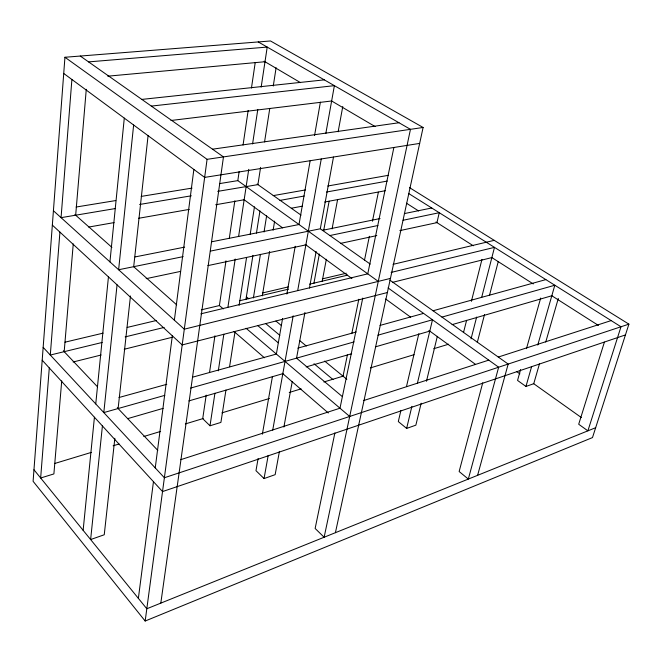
<?xml version="1.0" encoding="UTF-8"?>
<svg xmlns="http://www.w3.org/2000/svg" width="662" height="662" viewBox="0 0 662 662"><rect width="100%" height="100%" fill="white"/><g stroke="black" fill="none" stroke-linecap="round" stroke-linejoin="round"><path stroke-width="0.99" d="M335.411 532.695L423.109 127.468L270.493 40.97L64.942 57.263L33.1 481.307L145.168 621.03L592.49 437.574L628.9 324.148L409.464 187.594M49.286 367.948L40.655 478.005L53.895 473.926L61.723 380.865M59.928 232.114L50.295 355.039L102.18 342.461M71.893 79.481L61.061 217.657L115.246 208.563M64.181 351.671L73.25 243.93M75.675 215.208L86.267 89.329M83.131 530.328L94.426 417.226M95.75 403.928L108.444 276.882M109.933 261.887L124.29 118.126M102.411 425.947L90.628 539.555L104.248 534.764L114.849 438.252M117.058 284.825L103.802 412.583L164.805 395.355M133.633 125.019L118.622 269.748L183.151 256.641M118.109 408.545L130.472 295.98M133.691 266.687L148.106 135.404M138.366 598.357L153.46 481.679M155.239 467.91L172.327 335.833M174.354 320.185L193.858 169.439M145.168 621.03L207.074 159.327L64.942 57.263M160.816 603.123L223.466 156.911L80.276 56.047M206.188 395.131L202.721 418.665L210.003 425.782L220.909 422.414L225.949 390.034M209.515 372.623L214.943 335.783M223.326 308.889L219.395 305.554L225.99 260.811M229.292 238.444L234.836 200.818M378.283 281.4L237.815 180.627L239.164 171.466M243.062 145.019L248.159 110.422M251.461 88.038L255.209 62.6M210.003 425.782L214.927 393.22M218.303 370.836L223.839 334.211M227.943 307.06L235.2 259.024M238.593 236.541L248.747 169.34M252.578 143.96L257.791 109.445M261.167 87.111L267.216 47.085L88.576 61.889M229.573 366.756L234.927 332.357M239.123 305.356L246.554 257.617M250.195 234.257L254.465 206.825M260.605 167.345L257.915 184.624L217.724 191.368M264.56 141.933L269.782 108.386M273.265 86.019L276.112 67.723M245.925 299.638L252.925 255.367M256.442 233.132L259.959 210.905M253.397 297.958L260.423 254.34M264.022 232.014L266.637 215.787M262.317 295.84L269.633 251.419M273.125 230.219L274.622 221.133M258.106 458.518L255.979 470.682L264.047 478.568L275.152 474.662L279.43 451.368M262.359 434.189L272.463 376.397M282.583 318.455L276.368 354.046L192.683 377.158M286.853 294.044L295.202 246.247M310.139 160.808L299.001 224.526L211.972 241.721M314.549 135.528L320.383 102.155M264.047 478.568L268.201 455.373M272.719 430.159L293.183 315.815M297.718 290.486L321.26 158.971M325.812 133.534L334.384 85.655L151.325 106.094M283.89 427.064L292.265 381.494M296.551 358.159L304.95 312.447M309.427 288.069L316.146 251.502M333.491 157.051L320.317 228.779L210.408 251.105M338.133 131.796L342.767 106.541M313.879 283.46L319.341 254.009M323.66 230.649L329.122 201.19M322.154 281.499L326.341 259.256M332.059 228.928L337.587 199.61M364.456 260.356L369.371 236.276M372.441 221.232L378.383 192.137M343.04 376.182L347.401 354.923M351.762 333.665L358.821 299.249M334.889 432.898L315.137 528.466L324.132 537.246L410.465 129.338L258.254 41.946M362.751 298.09L339.995 408.206L180.718 459.676M393.816 147.775L367.758 273.845L200.867 313.829M400.874 410.581L398.309 421.57L406.642 428.413L415.86 425.169L421.164 403.216M406.476 386.608L418.839 333.656M406.642 428.413L411.888 406.344M417.383 383.273L432.485 319.779L377.911 335.187M426.469 381.262L437.317 336.346M463.574 332.307L466.594 320.325M471.385 301.342L481.961 259.396M471.046 338.886L476.632 317.073M481.704 297.246L494.481 247.373L391.118 272.43M477.294 342.428L484.534 314.483M489.45 295.525L498.238 261.598M482.755 382.744L459.138 471.526L468.324 479.073L498.651 367.22L388.056 287.92M477.6 475.333L508.176 364.067L389.926 280.175M520.613 369.512L517.552 380.427L525.951 386.451L533.737 383.72L539.456 363.877M526.472 348.659L540.688 298.032M525.951 386.451L531.578 366.74M537.759 345.051L554.814 285.239L441.976 317.098M545.736 342.055L558.314 298.413M604.406 342.13L578.696 424.251L587.889 430.846L620.989 326.763L408.578 193.461M595.651 427.71L146.815 608.767L33.969 469.763M625.441 334.931L162.529 491.576L42.194 360.202M628.9 324.148L164.383 477.741L43.154 347.36M363.421 400.634L488.771 360.136M498.296 357.058L611.15 320.59M54.747 463.474L91.356 452.386M113.119 445.799L119.061 444.003M143.795 436.506L160.618 431.417M185.352 423.928L203.16 418.533M221.96 412.84L269.451 398.466M289.244 392.475L301.119 388.875M323.875 381.982L343.661 375.991M370.372 367.907L414.073 354.675M433.701 348.733L448.604 344.215M127.534 418.674L163.142 408.355M188.86 400.907L282.823 373.682M306.175 366.913L351.663 353.74M375.404 346.863L429.787 331.108M452.088 324.645L551.818 295.757M190.639 388.064L354.096 341.906M118.97 397.514L166.783 384.308M297.776 348.129L356.214 331.993M379.988 325.423L423.572 313.391M433.056 310.768L545.86 279.612M387.386 292.53L182.191 344.927L52.339 225.113M73.118 361.998L101.17 355.006M124.208 349.263L172.285 337.272M392.773 282.293L491.866 257.584M390.439 278.404L184.301 329.18L53.415 210.739M125.176 336.892L164.176 327.433M65.008 342.18L103.106 333.143M127.162 327.433L156.24 320.532M201.356 309.833L219.395 305.554M239.685 300.738L288.649 289.12M309.634 284.147L347.608 275.135M393.046 264.353L494.233 240.347M262.367 293.018L288.342 286.894M322.32 278.884L346.3 273.232M340.715 243.359L376.81 235.589M399.865 230.616L436.961 222.631L439.245 212.709L403.059 220.264M146.194 278.661L180.56 271.395M207.843 265.619L305.885 244.882M329.668 235.581L377.928 225.51M322.311 230.359L380.062 218.551M404.374 213.586L431.732 207.992M135.056 256.922L184.648 247.125M291.354 208.224L302.46 206.155M324.678 202.018L385.251 190.73M279.927 200.404L304.222 196.026M326.498 192.021L387.245 181.082M273.183 195.629L305.53 189.92M327.773 186.005L388.42 175.306M88.691 227.066L114.087 222.597M138.474 218.319L189.282 209.391M215.704 204.748L244.154 199.75M139.599 204.475L191.343 195.795M76.097 207.032L115.759 200.561M141.188 196.407L192.046 188.099M219.503 183.614L237.815 180.627M419.658 143.406L204.649 177.399L63.726 73.457M207.074 159.327L423.109 127.468M212.502 149.19L398.987 122.743M170.953 120.492L331.645 100.98L375.106 126.566M141.834 99.408L324.281 79.854M107.774 76.18L265.007 61.731M264.105 61.202L300.515 82.642M406.46 203.209L418.616 210.955M435.977 222.002L473.305 245.776M491.552 257.386L533.258 283.94M551.504 295.558L598.431 325.431M257.154 184.077L301.02 215.125M320.425 228.853L370.199 264.072M516.484 371.456L519.852 373.856M533.332 383.43L581.335 417.54M385.648 298.992L410.614 317.156M428.918 330.47L475.515 364.373M244.228 199.808L282.624 227.877M305.165 244.352L351.903 278.528M246.38 296.791L248.771 298.761M275.938 321.07L281.524 325.663M299.903 340.748L306.291 346.003M324.67 361.088L346.838 379.293M265.528 323.453L279.827 335.336M313.987 363.736L333.044 379.583M257.626 325.481L278.222 342.775M296.444 358.068L342.386 396.637M246.082 328.269L349.693 416.464M234.017 331.505L264.411 357.77M282.335 373.26L328.311 412.989M74.897 214.521L111.911 247.365M133.501 266.521L176.68 304.834M63.378 350.819L97.455 386.765M117.331 407.726L157.804 450.408"/></g></svg>
